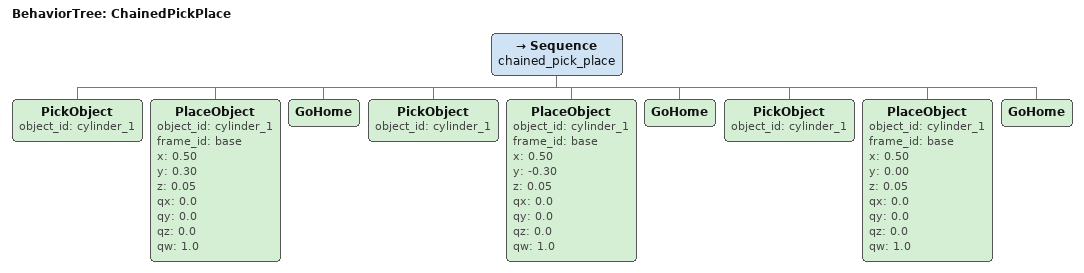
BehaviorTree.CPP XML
<root BTCPP_format="4" main_tree_to_execute="ChainedPickPlace">
  <BehaviorTree ID="ChainedPickPlace">
    <Sequence name="chained_pick_place">
      <!-- Target 1: y = +0.30 -->
      <PickObject  object_id="cylinder_1"/>
      <PlaceObject object_id="cylinder_1" frame_id="base" x="0.50" y="0.30" z="0.05"
                   qx="0.0" qy="0.0" qz="0.0" qw="1.0"/>
      <GoHome/>

      <!-- Target 2: y = -0.30 -->
      <PickObject  object_id="cylinder_1"/>
      <PlaceObject object_id="cylinder_1" frame_id="base" x="0.50" y="-0.30" z="0.05"
                   qx="0.0" qy="0.0" qz="0.0" qw="1.0"/>
      <GoHome/>

      <!-- Target 3: y = 0.00 -->
      <PickObject  object_id="cylinder_1"/>
      <PlaceObject object_id="cylinder_1" frame_id="base" x="0.50" y="0.00" z="0.05"
                   qx="0.0" qy="0.0" qz="0.0" qw="1.0"/>
      <GoHome/>
    </Sequence>
  </BehaviorTree>
</root>
